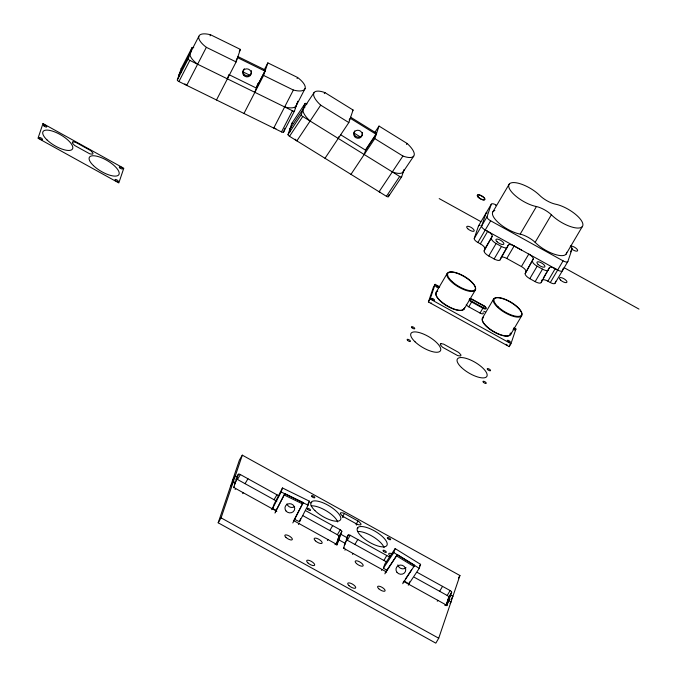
<?xml version="1.0" encoding="UTF-8"?>
<svg xmlns="http://www.w3.org/2000/svg" width="677" height="677" viewBox="0 0 677 677"><rect width="100%" height="100%" fill="white"/><g stroke="black" fill="none" stroke-linecap="round" stroke-linejoin="round"><path stroke-width="1.02" d="M481.567 226.346L486.018 213.204M297.321 102.616L294.503 110.96L283.595 132.091A2.039 0.745 27.3 0 1 281.522 131.905L178.931 81.545A2.039 0.745 27.3 0 1 177.34 79.937L181.097 68.817L192.006 47.686A2.039 0.745 27.3 0 1 193.74 47.72M177.34 79.937L188.248 58.797L192.006 47.686M227.396 78.845L228.843 74.572L256.321 88.061L254.874 92.334M216.488 99.984L236.121 61.937L240.36 49.396L210.598 34.781A20.437 7.447 27.3 0 0 198.852 36.33L179.219 74.377M257.903 83.389L256.685 86.994L265.409 70.078L237.932 56.589M243.965 113.474L263.598 75.426L267.847 62.885L297.618 77.5A20.437 7.447 27.3 0 1 305.107 88.492L295.02 108.041M283.595 132.091L284.416 129.662M284.653 128.969L284.89 128.275M297.558 101.922L297.795 101.228M404.118 169.521L401.647 176.824L388.403 196.668A2.039 0.728 33.7 0 1 386.432 196.305L289.511 136.322A2.039 0.728 33.7 0 1 288.021 134.545L291.787 123.426L305.031 103.581A2.039 0.728 33.7 0 1 307.003 103.936M288.021 134.545L301.265 114.692L305.031 103.581M338.238 138.438L338.813 136.729M348.833 122.562L353.072 110.021L324.952 92.614A20.437 7.303 33.7 0 0 313.739 93.257A20.437 7.303 33.7 0 0 320.703 105.155L348.833 122.562L324.994 158.283M218.189 522.796L239.413 460.089L242.315 455.164L459.937 575.526L438.721 638.225L435.819 643.15L218.189 522.796L221.091 517.871L242.315 455.164M233.557 487.753L238.346 474.289A2.039 0.736 30.5 0 1 240.369 474.56L278.789 495.809M364.201 154.5L365.648 150.226L376.234 134.351L350.28 118.28L349.163 119.956M374.787 138.624L379.035 126.083L407.156 143.49A20.437 7.303 33.7 0 1 414.121 155.388A20.437 7.303 33.7 0 1 402.917 156.032L374.787 138.624L350.957 174.353M276.14 510.28L272.577 508.529L273.923 504.534L282.478 487.965L309.406 501.183L308.06 505.177L299.505 521.747L294.47 519.276L293.649 520.841M272.577 508.529L281.124 491.959L282.478 487.965M274.955 513.056L284.831 493.651L303.203 502.562L292.819 522.932M388.403 196.668L389.114 194.578M299.505 521.747L300.52 518.751M336.139 544.604L338.906 536.429L341.809 531.504A2.039 0.736 30.5 0 0 340.269 529.803L305.513 510.585M336.841 545.281L341.809 531.504M343.408 548.505L348.198 535.042A2.039 0.736 30.5 0 1 350.221 535.312L390.485 557.577M514.088 327.998L515.925 329.014L510.957 343.696L509.214 346.649L428.406 301.959L433.373 287.276L435.116 284.323L439.712 286.862M428.406 301.959L430.149 299.006L435.116 284.323M521.451 250.033L514.122 245.979A5.907 2.133 30.5 0 0 508.266 245.184L500.201 259.765A6.127 2.217 30.5 0 1 494.125 258.944L488.777 255.982A6.135 2.217 30.5 0 1 484.148 250.879L484.834 248.857A5.975 2.158 30.5 0 0 480.348 243.83L477.886 242.476A4.815 1.743 30.5 0 1 474.247 238.473L478.487 225.949L491.257 204.285A4.824 1.743 30.5 0 1 496.038 204.928L495.699 205.503M474.247 238.473L487.017 216.801L491.257 204.285M386.795 570.246L383.419 568.155L384.773 564.169L395.148 548.607L420.595 564.347L419.241 568.341L408.866 583.904L404.101 580.959L403.12 582.415M383.419 568.155L393.802 552.593L395.148 548.607M384.849 573.834L397.314 554.641L414.679 565.27L402.722 583.709M408.866 583.904L409.534 581.907M562.832 269.522L562.435 270.698A4.815 1.743 30.5 0 1 557.662 270.055L554.717 268.422A5.975 2.158 30.5 0 0 549.267 267.948L541.236 282.453A6.135 2.217 30.5 0 1 535.152 281.632L529.803 278.67A6.127 2.217 30.5 0 1 525.174 273.576L533.239 258.995A5.907 2.133 30.5 0 0 528.779 254.087L521.425 266.56A5.907 2.133 30.5 0 1 525.885 271.477M525.174 273.576L533.239 258.995M509.214 346.649L509.883 344.686M541.236 282.453L541.828 280.676M417.167 572.336L450.12 590.556A2.039 0.736 30.5 0 1 451.661 592.257L448.758 597.182L445.915 605.593L448.817 600.668L451.017 601.887L450.053 603.529M541.947 280.32A5.975 2.158 30.5 0 1 547.862 281.167L550.308 282.537A4.815 1.743 30.5 0 0 555.081 283.181L555.749 281.226M446.871 605.72L451.661 592.257M562.968 269.133L563.23 268.354M555.081 283.181L567.851 261.508L572.09 248.984A4.824 1.743 30.5 0 0 570.322 246.233M484.148 250.879L492.187 236.383A5.975 2.158 30.5 0 0 488.185 231.627L485.24 230.002A4.824 1.743 30.5 0 1 481.567 226.152M500.201 259.765L500.557 258.716M500.65 258.453L500.912 257.666M471.945 301.409L483.183 307.62A2.759 0.999 30.5 0 0 485.925 307.993A2.759 0.999 30.5 0 0 483.835 305.699L472.597 299.479A2.759 0.999 30.5 0 0 469.863 299.116A2.759 0.999 30.5 0 0 471.945 301.409L468.797 306.842L480.035 313.053A3.267 1.185 30.5 0 0 482.718 313.849A3.267 1.185 30.5 0 0 483.056 312.664M483.175 307.654L480.035 313.053M178.931 81.545L189.839 60.414A2.039 0.745 27.3 0 1 188.248 58.797M210.048 35.839L210.598 34.781M198.852 36.33A20.437 7.447 27.3 0 0 206.35 47.322L186.717 85.37A20.437 7.447 27.3 0 1 184.863 83.889M239.277 51.511L240.36 49.396M236.112 60.481L237.568 57.663L265.045 71.153L256.321 88.061M264.03 70.281L267.847 62.885M297.068 78.557L297.618 77.5M305.107 88.492A20.437 7.447 27.3 0 1 293.369 90.041L273.736 128.088A20.437 7.447 27.3 0 0 275.92 128.588M281.522 131.905L292.43 110.766A2.039 0.745 27.3 0 0 294.503 110.96M307.51 504.864L309.406 501.183M275.361 511.787L284.831 493.651M294.944 518.354L303.203 502.562M232.397 480.822L235.3 475.897L237.407 477.065L235.96 479.528M230.485 486.45L233.387 481.525L235.503 482.693L234.597 484.233M237.263 476.134L238.346 474.289M234.513 483.556L234.877 482.938M235.241 482.329L236.146 480.788M235.994 478.986A2.039 0.736 30.5 0 1 237.475 479.485L240.369 474.56M235.105 489.454L235.647 488.523A2.039 0.736 30.5 0 1 234.107 486.831M245.049 483.683L247.951 478.757M242.679 493.643L243.229 492.721M274.041 499.711L276.944 494.785M271.672 509.671L272.213 508.749M298.43 524.472L298.972 523.549M436.174 292.168L447.294 273.288M492.941 211.74L509.189 184.161M477.886 242.476L490.656 220.812A4.824 1.743 30.5 0 1 487.017 216.801M480.348 243.83L487.694 231.348M484.834 248.857L492.187 236.383M488.777 255.982L496.131 243.508A6.135 2.217 30.5 0 1 491.502 238.406M329.784 530.54L332.686 525.614M327.414 540.5L327.956 539.577M464.117 309.101L475.246 290.221A16.35 5.907 30.5 0 0 457.297 273.364A16.35 5.907 30.5 0 0 451.271 281.683A16.35 5.907 30.5 0 0 475.246 290.221M494.125 258.944L501.479 246.462A6.127 2.217 30.5 0 0 507.555 247.283M342.427 516.873L344.424 513.488L358.023 521.011A3.503 1.269 30.5 0 1 358.954 521.595L360.9 523.778A5.086 1.836 30.5 0 1 360.502 524.937L357.93 524.624A3.503 1.269 30.5 0 1 356.957 524.159L343.357 516.636A3.503 1.269 30.5 0 1 342.427 516.052L340.489 513.868A5.086 1.836 30.5 0 1 340.878 512.709L343.451 513.022A3.503 1.269 30.5 0 1 344.424 513.488M342.816 517.558L343.357 516.636M338.906 536.429A2.039 0.736 30.5 0 0 337.366 534.728L340.269 529.803M501.369 256.888L502.749 254.544M503.214 253.765L503.671 252.986M504.128 252.208L505.05 250.642M505.507 249.864L506.43 248.307M507.344 246.75L508.266 245.184M337.967 539.214L340.87 534.288L347.259 537.817L346.353 539.357M334.997 544.697L335.538 543.775A2.039 0.736 30.5 0 0 337.569 544.046M336.706 542.929L339.609 538.003M336.241 544.528L338.965 539.916L345.355 543.445L344.805 544.367M494.836 210.488A20.395 7.371 30.5 0 0 498.018 222.301A20.395 7.371 30.5 0 0 520.19 234.115L536.446 206.536A14.361 5.188 30.5 0 1 551.391 214.753A20.395 7.371 30.5 0 0 576.144 227.946A20.395 7.371 30.5 0 0 579.504 218.129A20.395 7.371 30.5 0 0 555.047 204.082A14.361 5.188 30.5 0 1 539.391 195.086A20.395 7.371 30.5 0 0 514.884 182.629A20.395 7.371 30.5 0 0 512.277 192.717A20.395 7.371 30.5 0 0 536.446 206.536M501.302 257.209A5.907 2.133 30.5 0 1 506.768 258.453L514.122 245.979M346.929 537.191L347.293 536.573M347.656 535.964L348.198 535.042M356.026 524.396L358.023 521.011M344.906 543.386L345.998 541.541M344.263 545.29L344.627 544.68M346.302 539.814A2.039 0.736 30.5 0 1 347.318 540.238L350.221 535.312M356.415 525.081L356.957 524.159M344.948 550.198L345.498 549.275A2.039 0.736 30.5 0 1 343.95 547.583M482.549 317.818L493.677 298.938M354.9 544.426L357.803 539.501M520.19 234.115A14.361 5.188 30.5 0 1 535.143 242.332L551.391 214.753M352.531 554.395L353.072 553.473M529.803 278.67L537.157 266.196A6.127 2.217 30.5 0 1 532.528 261.102M535.152 281.632L542.505 269.15A6.135 2.217 30.5 0 0 548.582 269.979M541.922 280.422L542.379 279.643M543.293 278.086L544.215 276.529M544.672 275.751L545.594 274.185M546.051 273.406L546.974 271.849M547.431 271.071L549.267 267.948M510.5 334.751L521.62 315.871A16.35 5.907 30.5 0 0 503.671 299.014A16.35 5.907 30.5 0 0 497.646 307.333A16.35 5.907 30.5 0 0 521.62 315.871M515.053 330.494L515.925 329.014M547.862 281.167L555.208 268.684M383.884 560.463L386.787 555.538M566.014 254.239L582.262 226.66M550.308 282.537L563.078 260.857A4.824 1.743 30.5 0 0 567.851 261.508M381.523 570.423L382.065 569.501M570.398 251.861L570.736 251.285M571.075 250.71L572.09 248.984M408.273 585.224L408.823 584.302M439.635 591.292L442.538 586.367M437.266 601.252L437.807 600.33M448.758 597.182A2.039 0.736 30.5 0 0 447.218 595.481L450.12 590.556M458.49 577.989L459.937 575.526M444.848 605.45L445.39 604.527A2.039 0.736 30.5 0 0 447.412 604.798M446.558 603.681L449.46 598.756M450.992 599.543L452.921 596.259L450.721 595.032L447.819 599.957L449.283 600.778M469.457 298.997A3.267 1.185 30.5 0 1 472.419 299.716L472.571 299.488M469.178 299.615A3.267 1.185 30.5 0 0 471.649 301.993L482.887 308.213A3.267 1.185 30.5 0 0 486.128 308.653A3.267 1.185 30.5 0 0 483.657 305.928L483.801 305.699M303.609 108.303L314.196 92.427M289.908 128.985L303.144 109.141M289.511 136.322L302.754 116.478A2.039 0.728 33.7 0 1 301.265 114.692M324.283 93.604L324.952 92.614M320.703 105.155L296.873 140.875A20.437 7.303 33.7 0 1 295.13 139.208M352.412 111.011L353.072 110.021M375.066 132.04L379.035 126.083M366.003 149.16L376.598 133.284L350.635 117.214M406.496 144.48L407.156 143.49M402.917 156.032L379.078 191.752A20.437 7.303 33.7 0 0 380.127 192.124M386.432 196.305L399.675 176.46A2.039 0.728 33.7 0 0 401.647 176.824M402.705 172.5L413.664 156.218M419.444 566.082L420.595 564.347M385.264 572.505L397.314 554.641M405.269 579.233L411.658 569.755M284.348 495.082L302.721 503.984M206.35 47.322L236.121 61.937M263.598 75.426L293.369 90.041M243.009 71.889L250.592 75.604M189.839 60.414L292.43 110.766M281.124 491.959L308.06 505.177M490.656 220.812L563.078 260.857M439.195 198.598L480.822 221.616M564.068 267.66L638.986 309.093M485.24 230.002L557.662 270.055M496.131 243.508L501.479 246.462M537.157 266.196L542.505 269.15M506.768 258.453L521.425 266.56M472.419 299.716L483.657 305.928M483.784 311.242L485.621 312.258M430.149 299.006L510.957 343.696M237.475 479.485L276.808 501.242M302.611 515.51L337.366 534.728M347.318 540.238L386.66 561.995M414.273 577.261L447.218 595.481M235.647 488.523L276.825 511.304M293.437 520.486L335.538 543.775M345.498 549.275L386.677 572.057M404.211 581.746L445.39 604.527M221.091 517.871L438.721 638.225M396.832 556.062L414.197 566.7M354.122 133.098L360.384 136.974M340.573 134.715L365.648 150.226M302.754 116.478L399.675 176.46M393.802 552.593L419.241 568.341M357.608 528.001L357.905 528.483M431.596 303.203A1.735 0.626 30.5 0 1 431.037 302.949M507.403 345.135A1.735 0.626 30.5 0 1 505.964 344.238M513.513 328.15A1.735 0.626 30.5 0 1 514.605 329.471A1.735 0.626 30.5 0 1 513.107 329.352M468.797 306.842A3.267 1.185 30.5 0 1 466.301 304.354M510.221 333.211A15.833 5.721 30.5 0 1 494.413 332.212A15.833 5.721 30.5 0 1 483.031 318.173M510.907 333.008A16.35 5.907 30.5 0 1 493.558 331.392A16.35 5.907 30.5 0 1 483.64 316.971M463.787 308.484A15.833 5.721 30.5 0 1 447.032 305.996A15.833 5.721 30.5 0 1 436.648 292.523M464.54 307.857A16.35 5.907 30.5 0 1 446.16 305.124A16.35 5.907 30.5 0 1 437.765 291.144M478.487 225.949A4.815 1.743 30.5 0 1 480.12 225.441M485.908 213.331A4.815 1.743 30.5 0 1 487.144 212.933M566.683 252.284A20.395 7.371 30.5 0 1 555.022 254.425A20.395 7.371 30.5 0 1 535.143 242.332M570.415 246.2A4.29 1.549 30.5 0 1 575.645 247.934A4.29 1.549 30.5 0 1 577.058 251.116A4.29 1.549 30.5 0 1 571.625 248.933M403.695 170.249A20.437 7.303 33.7 0 1 392.322 171.907M290.061 131.888A20.437 7.303 33.7 0 1 291.635 127.251M310.108 121.031A20.437 7.303 33.7 0 1 304.878 107.398M291.787 123.426A2.039 0.728 33.7 0 1 293.268 123.519M362.517 134.054A4.29 3.986 18.7 0 1 356.821 136.881A4.29 3.986 18.7 0 1 354.689 130.94M362.466 132.421A4.29 3.986 18.7 0 1 362.542 132.836M296.501 103.835A20.437 7.447 27.3 0 1 284.645 106.949M179.227 76.552A20.437 7.447 27.3 0 1 181.004 72.549M197.625 64.23A20.437 7.447 27.3 0 1 191.388 51.689M181.097 68.817A2.039 0.745 27.3 0 1 182.485 68.724M251.505 72.625A4.29 3.986 18.7 0 1 245.286 75.249A4.29 3.986 18.7 0 1 244.405 68.724M251.319 70.611A4.29 3.986 18.7 0 1 251.531 71.432M294.656 506.633A4.917 4.578 18.7 0 1 286.955 503.9M406.048 567.741A4.917 4.578 18.7 0 1 397.873 564.88M390.324 556.189A4.29 1.549 30.5 0 1 388.86 553.541A4.29 1.549 30.5 0 1 392.305 553.964M311.098 505.837A17.103 6.178 30.5 0 1 326.534 510.966A17.103 6.178 30.5 0 1 337.705 521.967M357.481 531.487A17.103 6.178 30.5 0 1 372.917 536.616A17.103 6.178 30.5 0 1 384.087 547.617M311.767 502.706A1.887 0.677 30.5 0 1 310.963 502.689M42.981 123.561L38.014 138.243L118.822 182.934L123.789 168.251L42.981 123.561M73.04 141.865L72.854 141.933A5.086 1.836 30.5 0 0 72.456 143.092L74.402 145.276A3.503 1.269 30.5 0 0 75.333 145.86L88.932 153.374A3.503 1.269 30.5 0 0 89.897 153.84L92.478 154.161A5.086 1.836 30.5 0 0 92.867 153.002L90.921 150.819A3.503 1.269 30.5 0 0 89.999 150.235L76.399 142.712A3.503 1.269 30.5 0 0 75.426 142.246L73.04 141.865M440.989 343.671L440.803 343.73A5.086 1.836 30.5 0 0 440.414 344.889L442.352 347.073A3.503 1.269 30.5 0 0 443.283 347.656L456.882 355.18A3.503 1.269 30.5 0 0 457.855 355.645L460.428 355.958A5.086 1.836 30.5 0 0 460.817 354.799L458.879 352.624A3.503 1.269 30.5 0 0 457.948 352.032L444.349 344.517A3.503 1.269 30.5 0 0 443.376 344.051L440.989 343.671M467.731 228.699A4.29 1.549 30.5 0 0 474.078 231.069A4.29 1.549 30.5 0 0 469.525 226.651A4.29 1.549 30.5 0 0 467.731 228.699M431.926 299.378A1.735 0.626 30.5 0 0 434.473 300.283A1.735 0.626 30.5 0 0 432.561 298.498A1.735 0.626 30.5 0 0 431.926 299.378M507.733 341.301A1.735 0.626 30.5 0 0 510.28 342.215A1.735 0.626 30.5 0 0 508.376 340.421A1.735 0.626 30.5 0 0 507.733 341.301M436.216 286.693A1.735 0.626 30.5 0 0 438.764 287.598A1.735 0.626 30.5 0 0 436.86 285.812A1.735 0.626 30.5 0 0 436.216 286.693M498.204 306.926A15.833 5.721 30.5 0 0 521.425 315.194A15.833 5.721 30.5 0 0 504.043 298.862A15.833 5.721 30.5 0 0 498.204 306.926M451.821 281.268A15.833 5.721 30.5 0 0 475.051 289.544A15.833 5.721 30.5 0 0 457.66 273.212A15.833 5.721 30.5 0 0 451.821 281.268M538.13 264.479A4.578 1.659 30.5 0 0 544.833 266.848A4.578 1.659 30.5 0 0 539.772 262.126A4.578 1.659 30.5 0 0 538.13 264.479M497.104 241.791A4.578 1.659 30.5 0 0 503.806 244.152A4.578 1.659 30.5 0 0 498.746 239.43A4.578 1.659 30.5 0 0 497.104 241.791M478.343 197.354A4.29 1.549 30.5 0 0 484.69 199.715A4.29 1.549 30.5 0 0 480.137 195.298A4.29 1.549 30.5 0 0 478.343 197.354M560.488 279.999A4.29 1.549 30.5 0 0 566.835 282.368A4.29 1.549 30.5 0 0 562.282 277.951A4.29 1.549 30.5 0 0 560.488 279.999M478.394 197.21A4.29 1.549 30.5 0 0 484.74 199.58A4.29 1.549 30.5 0 0 480.179 195.154A4.29 1.549 30.5 0 0 478.394 197.21M47.077 139.987A17.103 6.178 30.5 0 0 72.304 149.245A17.103 6.178 30.5 0 0 53.923 131.617A17.103 6.178 30.5 0 0 47.077 139.987M93.46 165.637A17.103 6.178 30.5 0 0 118.687 174.894A17.103 6.178 30.5 0 0 100.306 157.267A17.103 6.178 30.5 0 0 93.46 165.637M44.03 125.973A1.887 0.677 30.5 0 0 46.764 126.895A1.887 0.677 30.5 0 0 44.631 124.957A1.887 0.677 30.5 0 0 44.03 125.973M119.77 167.828A1.887 0.677 30.5 0 0 122.554 168.861A1.887 0.677 30.5 0 0 120.54 166.914A1.887 0.677 30.5 0 0 119.77 167.828M115.555 180.581A1.887 0.677 30.5 0 0 118.289 181.512A1.887 0.677 30.5 0 0 116.148 179.566A1.887 0.677 30.5 0 0 115.555 180.581M39.664 138.582A1.887 0.677 30.5 0 0 42.448 139.614A1.887 0.677 30.5 0 0 40.434 137.676A1.887 0.677 30.5 0 0 39.664 138.582M407.613 340.387A1.887 0.677 30.5 0 0 410.397 341.42A1.887 0.677 30.5 0 0 408.392 339.473A1.887 0.677 30.5 0 0 407.613 340.387M483.505 382.387A1.887 0.677 30.5 0 0 486.238 383.309A1.887 0.677 30.5 0 0 484.106 381.371A1.887 0.677 30.5 0 0 483.505 382.387M487.719 369.634A1.887 0.677 30.5 0 0 490.503 370.666A1.887 0.677 30.5 0 0 488.498 368.72A1.887 0.677 30.5 0 0 487.719 369.634M411.98 327.77A1.887 0.677 30.5 0 0 414.722 328.7A1.887 0.677 30.5 0 0 412.581 326.754A1.887 0.677 30.5 0 0 411.98 327.77M461.409 367.433A17.103 6.178 30.5 0 0 486.636 376.7A17.103 6.178 30.5 0 0 468.256 359.064A17.103 6.178 30.5 0 0 461.409 367.433M415.026 341.783A17.103 6.178 30.5 0 0 440.253 351.05A17.103 6.178 30.5 0 0 421.873 333.414A17.103 6.178 30.5 0 0 415.026 341.783M354.646 136.644A4.29 3.986 18.7 0 0 361.941 135.865A4.29 3.986 18.7 0 0 357.295 130.263A4.29 3.986 18.7 0 0 354.646 136.644M243.661 75.291A4.29 3.986 18.7 0 0 250.939 74.419A4.29 3.986 18.7 0 0 246.225 68.868A4.29 3.986 18.7 0 0 243.661 75.291M285.939 510.898A4.917 4.578 18.7 0 0 294.334 510.255A4.917 4.578 18.7 0 0 289.223 503.68A4.917 4.578 18.7 0 0 285.939 510.898M396.959 572.293A4.917 4.578 18.7 0 0 405.354 571.65A4.917 4.578 18.7 0 0 400.242 565.075A4.917 4.578 18.7 0 0 396.959 572.293M314.907 510.576A17.103 6.178 30.5 0 0 340.26 520.114A17.103 6.178 30.5 0 0 322.227 502.495A17.103 6.178 30.5 0 0 314.907 510.576M361.29 536.226A17.103 6.178 30.5 0 0 386.635 545.764A17.103 6.178 30.5 0 0 368.601 528.145A17.103 6.178 30.5 0 0 361.29 536.226M311.995 496.69A1.887 0.677 30.5 0 0 314.771 497.705A1.887 0.677 30.5 0 0 312.74 495.759A1.887 0.677 30.5 0 0 311.995 496.69M387.777 538.579A1.887 0.677 30.5 0 0 390.57 539.645A1.887 0.677 30.5 0 0 388.606 537.707A1.887 0.677 30.5 0 0 387.777 538.579M383.512 551.298A1.887 0.677 30.5 0 0 386.296 552.314A1.887 0.677 30.5 0 0 384.265 550.376A1.887 0.677 30.5 0 0 383.512 551.298M307.671 509.341A1.887 0.677 30.5 0 0 310.464 510.407A1.887 0.677 30.5 0 0 308.5 508.461A1.887 0.677 30.5 0 0 307.671 509.341M378.781 588.762A4.29 1.549 30.5 0 0 385.035 590.928A4.29 1.549 30.5 0 0 380.237 586.502A4.29 1.549 30.5 0 0 378.781 588.762M286.016 537.462A4.29 1.549 30.5 0 0 292.278 539.628A4.29 1.549 30.5 0 0 287.471 535.202A4.29 1.549 30.5 0 0 286.016 537.462M315.414 540.838A4.578 1.659 30.5 0 0 322.091 543.149A4.578 1.659 30.5 0 0 316.963 538.427A4.578 1.659 30.5 0 0 315.414 540.838M356.44 563.526A4.578 1.659 30.5 0 0 363.117 565.837A4.578 1.659 30.5 0 0 357.998 561.115A4.578 1.659 30.5 0 0 356.44 563.526M348.96 585.613A4.578 1.659 30.5 0 0 355.637 587.932A4.578 1.659 30.5 0 0 350.517 583.21A4.578 1.659 30.5 0 0 348.96 585.613M307.933 562.926A4.578 1.659 30.5 0 0 314.61 565.236A4.578 1.659 30.5 0 0 309.491 560.514A4.578 1.659 30.5 0 0 307.933 562.926"/></g></svg>
